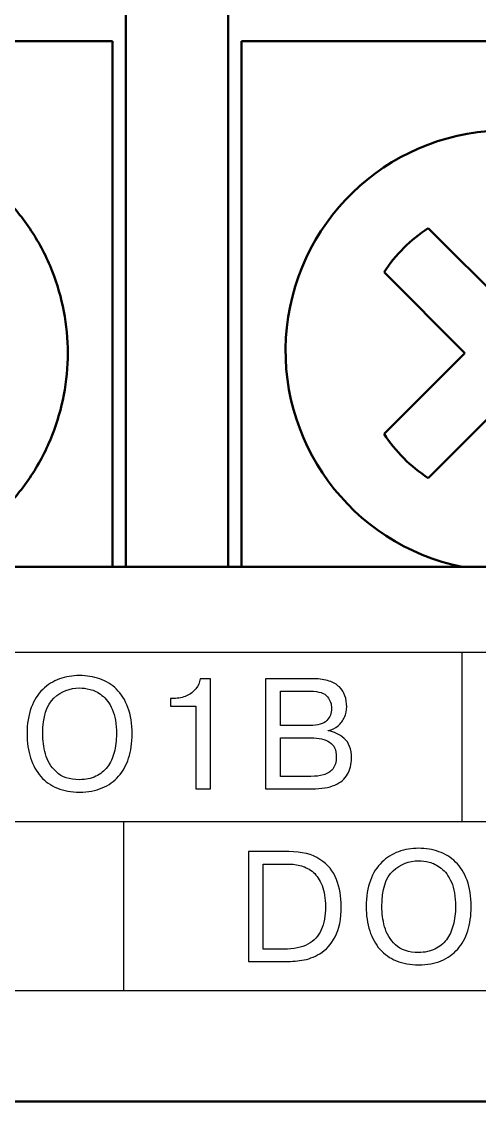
# Model space of a CAD drawing. Header units: millimetres. Extents: x 3520 to 8864, y 403 to 1747.
# Drawn here: x 7338.12 to 7343.25, y 1232.45 to 1244.57 of the extents above; entities that cross this region are included whole.
import ezdxf

# ---------------------------------------------------------------- set-up
doc = ezdxf.new("R2010")
doc.units = ezdxf.units.MM
doc.layers.add('main', color=5, linetype='Continuous', lineweight=50)
doc.layers.add('text', color=250, linetype='Continuous')

msp = doc.modelspace()

# ---------------------------------------------------------------- linework, layer by layer
at = {"layer": 'main', "color": 0, "linetype": 'Continuous'}
for p, q in [((7339.284, 1245.25, 1518.358), (7339.284, 1244.25, 1518.358)), ((7340.434, 1244.25, 1518.358), (7340.434, 1245.25, 1518.358)), ((7339.134, 1244.35, 1518.358), (7333.134, 1244.35, 1518.358)), ((7339.134, 1240.85, 1518.358), (7339.134, 1244.35, 1518.358)), ((7346.584, 1244.35, 1518.358), (7340.584, 1244.35, 1518.358)), ((7340.584, 1244.35, 1518.358), (7340.584, 1240.85, 1518.358)), ((7339.284, 1244.25, 1518.358), (7339.284, 1238.45, 1518.358)), ((7340.434, 1238.45, 1518.358), (7340.434, 1244.25, 1518.358)), ((7342.677, 1242.252, 1518.358), (7343.584, 1241.345, 1518.358)), ((7343.089, 1240.85, 1518.358), (7342.182, 1241.757, 1518.358)), ((7339.134, 1238.45, 1518.358), (7339.134, 1240.85, 1518.358)), ((7340.584, 1240.85, 1518.358), (7340.584, 1238.45, 1518.358)), ((7342.182, 1239.942, 1518.358), (7343.089, 1240.85, 1518.358)), ((7343.584, 1240.355, 1518.358), (7342.677, 1239.447, 1518.358)), ((7319.534, 1238.45, 1518.358), (7378.534, 1238.45, 1518.358)), ((7317.534, 1232.45, 1518.358), (7380.534, 1232.45, 1518.358))]:
    msp.add_line(p, q, dxfattribs=at)
for centre, radius, start, end in [((7343.552, 1240.875, 1518.358), 2.475, 89.2641, 258.5219), ((7343.584, 1240.85, 1518.358), 1.67, 122.9031, 147.0969), ((7343.584, 1240.85, 1518.358), 1.67, 212.9031, 237.0969)]:
    msp.add_arc(centre, radius, start, end, dxfattribs=at)
msp.add_open_spline([(7336.134, 1243.35, 1518.358), (7336.448, 1243.316, 1518.358), (7336.934, 1243.264, 1518.358), (7337.517, 1242.953, 1518.358), (7337.914, 1242.63, 1518.358), (7338.239, 1242.232, 1518.358), (7338.54, 1241.649, 1518.358), (7338.695, 1240.85, 1518.358), (7338.54, 1240.05, 1518.358), (7338.239, 1239.467, 1518.358), (7337.914, 1239.068, 1518.358), (7337.515, 1238.75, 1518.358), (7337.097, 1238.507, 1518.358), (7336.793, 1238.467, 1518.358), (7336.658, 1238.45, 1518.358)], degree=3, knots=[0, 0, 0, 0, 0.128485, 0.1984293, 0.2683, 0.3382439, 0.4081143, 0.5365991, 0.665084, 0.7350283, 0.8048991, 0.8748431, 0.9447136, 1, 1, 1, 1], dxfattribs=at)
at = {"layer": 'text', "color": 0}
for points, knots in [([(7321.16, 1233.692, 1518.358), (7321.16, 1233.692, 1518.358), (7376.36, 1233.692, 1518.358), (7376.36, 1233.692, 1518.358), (7376.36, 1233.692, 1518.358), (7376.36, 1233.692, 1518.358), (7376.36, 1237.492, 1518.358), (7376.36, 1237.492, 1518.358), (7376.36, 1237.492, 1518.358), (7376.36, 1237.492, 1518.358), (7321.16, 1237.492, 1518.358), (7321.16, 1237.492, 1518.358), (7321.16, 1237.492, 1518.358), (7321.16, 1237.492, 1518.358), (7321.16, 1233.692, 1518.358), (7321.16, 1233.692, 1518.358)], [0, 0, 0, 0, 0.25, 0.25, 0.25, 0.25, 0.5, 0.5, 0.5, 0.5, 0.75, 0.75, 0.75, 0.75, 1, 1, 1, 1]), ([(7338.765, 1235.921, 1518.358), (7338.672, 1235.921, 1518.358), (7338.589, 1235.936, 1518.358), (7338.516, 1235.967, 1518.358), (7338.516, 1235.967, 1518.358), (7338.443, 1235.997, 1518.358), (7338.381, 1236.04, 1518.358), (7338.331, 1236.097, 1518.358), (7338.331, 1236.097, 1518.358), (7338.281, 1236.154, 1518.358), (7338.243, 1236.223, 1518.358), (7338.216, 1236.305, 1518.358), (7338.216, 1236.305, 1518.358), (7338.19, 1236.386, 1518.358), (7338.176, 1236.477, 1518.358), (7338.176, 1236.576, 1518.358), (7338.176, 1236.576, 1518.358), (7338.176, 1236.688, 1518.358), (7338.192, 1236.787, 1518.358), (7338.223, 1236.87, 1518.358), (7338.223, 1236.87, 1518.358), (7338.255, 1236.954, 1518.358), (7338.297, 1237.022, 1518.358), (7338.352, 1237.075, 1518.358), (7338.352, 1237.075, 1518.358), (7338.407, 1237.127, 1518.358), (7338.469, 1237.167, 1518.358), (7338.54, 1237.192, 1518.358), (7338.54, 1237.192, 1518.358), (7338.611, 1237.218, 1518.358), (7338.686, 1237.23, 1518.358), (7338.765, 1237.23, 1518.358), (7338.765, 1237.23, 1518.358), (7338.845, 1237.23, 1518.358), (7338.921, 1237.218, 1518.358), (7338.992, 1237.193, 1518.358), (7338.992, 1237.193, 1518.358), (7339.063, 1237.168, 1518.358), (7339.126, 1237.129, 1518.358), (7339.18, 1237.077, 1518.358), (7339.18, 1237.077, 1518.358), (7339.234, 1237.024, 1518.358), (7339.277, 1236.956, 1518.358), (7339.308, 1236.872, 1518.358), (7339.308, 1236.872, 1518.358), (7339.339, 1236.788, 1518.358), (7339.355, 1236.689, 1518.358), (7339.355, 1236.576, 1518.358), (7339.355, 1236.576, 1518.358), (7339.355, 1236.473, 1518.358), (7339.342, 1236.382, 1518.358), (7339.316, 1236.303, 1518.358), (7339.316, 1236.303, 1518.358), (7339.291, 1236.224, 1518.358), (7339.253, 1236.156, 1518.358), (7339.203, 1236.099, 1518.358), (7339.203, 1236.099, 1518.358), (7339.153, 1236.043, 1518.358), (7339.092, 1235.999, 1518.358), (7339.018, 1235.968, 1518.358), (7339.018, 1235.968, 1518.358), (7338.945, 1235.937, 1518.358), (7338.861, 1235.921, 1518.358), (7338.765, 1235.921, 1518.358)], [0, 0, 0, 0, 0.0625, 0.0625, 0.0625, 0.0625, 0.125, 0.125, 0.125, 0.125, 0.1875, 0.1875, 0.1875, 0.1875, 0.25, 0.25, 0.25, 0.25, 0.3125, 0.3125, 0.3125, 0.3125, 0.375, 0.375, 0.375, 0.375, 0.4375, 0.4375, 0.4375, 0.4375, 0.5, 0.5, 0.5, 0.5, 0.5625, 0.5625, 0.5625, 0.5625, 0.625, 0.625, 0.625, 0.625, 0.6875, 0.6875, 0.6875, 0.6875, 0.75, 0.75, 0.75, 0.75, 0.8125, 0.8125, 0.8125, 0.8125, 0.875, 0.875, 0.875, 0.875, 0.9375, 0.9375, 0.9375, 0.9375, 1, 1, 1, 1]), ([(7339.786, 1236.886, 1518.358), (7339.786, 1236.886, 1518.358), (7339.786, 1236.973, 1518.358), (7339.786, 1236.973, 1518.358), (7339.786, 1236.973, 1518.358), (7339.786, 1236.973, 1518.358), (7339.823, 1236.973, 1518.358), (7339.823, 1236.973, 1518.358), (7339.823, 1236.973, 1518.358), (7339.877, 1236.973, 1518.358), (7339.924, 1236.983, 1518.358), (7339.966, 1237.002, 1518.358), (7339.966, 1237.002, 1518.358), (7340.009, 1237.021, 1518.358), (7340.043, 1237.047, 1518.358), (7340.07, 1237.081, 1518.358), (7340.07, 1237.081, 1518.358), (7340.097, 1237.115, 1518.358), (7340.113, 1237.152, 1518.358), (7340.118, 1237.193, 1518.358), (7340.118, 1237.193, 1518.358), (7340.118, 1237.193, 1518.358), (7340.235, 1237.193, 1518.358), (7340.235, 1237.193, 1518.358), (7340.235, 1237.193, 1518.358), (7340.235, 1237.193, 1518.358), (7340.235, 1235.958, 1518.358), (7340.235, 1235.958, 1518.358), (7340.235, 1235.958, 1518.358), (7340.235, 1235.958, 1518.358), (7340.069, 1235.958, 1518.358), (7340.069, 1235.958, 1518.358), (7340.069, 1235.958, 1518.358), (7340.069, 1235.958, 1518.358), (7340.069, 1236.886, 1518.358), (7340.069, 1236.886, 1518.358), (7340.069, 1236.886, 1518.358), (7340.069, 1236.886, 1518.358), (7339.786, 1236.886, 1518.358), (7339.786, 1236.886, 1518.358)], [0, 0, 0, 0, 0.1, 0.1, 0.1, 0.1, 0.2, 0.2, 0.2, 0.2, 0.3, 0.3, 0.3, 0.3, 0.4, 0.4, 0.4, 0.4, 0.5, 0.5, 0.5, 0.5, 0.6, 0.6, 0.6, 0.6, 0.7, 0.7, 0.7, 0.7, 0.8, 0.8, 0.8, 0.8, 0.9, 0.9, 0.9, 0.9, 1, 1, 1, 1]), ([(7340.852, 1237.193, 1518.358), (7340.852, 1237.193, 1518.358), (7341.394, 1237.193, 1518.358), (7341.394, 1237.193, 1518.358), (7341.394, 1237.193, 1518.358), (7341.429, 1237.193, 1518.358), (7341.46, 1237.191, 1518.358), (7341.487, 1237.187, 1518.358), (7341.487, 1237.187, 1518.358), (7341.515, 1237.183, 1518.358), (7341.541, 1237.177, 1518.358), (7341.566, 1237.168, 1518.358), (7341.566, 1237.168, 1518.358), (7341.613, 1237.153, 1518.358), (7341.651, 1237.131, 1518.358), (7341.68, 1237.102, 1518.358), (7341.68, 1237.102, 1518.358), (7341.709, 1237.074, 1518.358), (7341.73, 1237.041, 1518.358), (7341.743, 1237.004, 1518.358), (7341.743, 1237.004, 1518.358), (7341.756, 1236.966, 1518.358), (7341.763, 1236.925, 1518.358), (7341.763, 1236.879, 1518.358), (7341.763, 1236.879, 1518.358), (7341.763, 1236.838, 1518.358), (7341.755, 1236.799, 1518.358), (7341.738, 1236.762, 1518.358), (7341.738, 1236.762, 1518.358), (7341.722, 1236.725, 1518.358), (7341.698, 1236.693, 1518.358), (7341.666, 1236.666, 1518.358), (7341.666, 1236.666, 1518.358), (7341.634, 1236.639, 1518.358), (7341.597, 1236.622, 1518.358), (7341.556, 1236.615, 1518.358), (7341.556, 1236.615, 1518.358), (7341.556, 1236.615, 1518.358), (7341.556, 1236.61, 1518.358), (7341.556, 1236.61, 1518.358), (7341.556, 1236.61, 1518.358), (7341.62, 1236.599, 1518.358), (7341.68, 1236.571, 1518.358), (7341.734, 1236.525, 1518.358), (7341.734, 1236.525, 1518.358), (7341.789, 1236.478, 1518.358), (7341.816, 1236.405, 1518.358), (7341.816, 1236.303, 1518.358), (7341.816, 1236.303, 1518.358), (7341.816, 1236.234, 1518.358), (7341.801, 1236.173, 1518.358), (7341.772, 1236.122, 1518.358), (7341.772, 1236.122, 1518.358), (7341.743, 1236.07, 1518.358), (7341.695, 1236.03, 1518.358), (7341.63, 1236.001, 1518.358), (7341.63, 1236.001, 1518.358), (7341.564, 1235.973, 1518.358), (7341.479, 1235.958, 1518.358), (7341.375, 1235.958, 1518.358), (7341.375, 1235.958, 1518.358), (7341.375, 1235.958, 1518.358), (7340.852, 1235.958, 1518.358), (7340.852, 1235.958, 1518.358), (7340.852, 1235.958, 1518.358), (7340.852, 1235.958, 1518.358), (7340.852, 1237.193, 1518.358), (7340.852, 1237.193, 1518.358)], [0, 0, 0, 0, 0.058824, 0.058824, 0.058824, 0.058824, 0.117647, 0.117647, 0.117647, 0.117647, 0.176471, 0.176471, 0.176471, 0.176471, 0.235294, 0.235294, 0.235294, 0.235294, 0.294118, 0.294118, 0.294118, 0.294118, 0.352941, 0.352941, 0.352941, 0.352941, 0.411765, 0.411765, 0.411765, 0.411765, 0.470588, 0.470588, 0.470588, 0.470588, 0.529412, 0.529412, 0.529412, 0.529412, 0.588235, 0.588235, 0.588235, 0.588235, 0.647059, 0.647059, 0.647059, 0.647059, 0.705882, 0.705882, 0.705882, 0.705882, 0.764706, 0.764706, 0.764706, 0.764706, 0.823529, 0.823529, 0.823529, 0.823529, 0.882353, 0.882353, 0.882353, 0.882353, 0.941176, 0.941176, 0.941176, 0.941176, 1, 1, 1, 1]), ([(7338.765, 1236.061, 1518.358), (7338.834, 1236.061, 1518.358), (7338.895, 1236.074, 1518.358), (7338.948, 1236.099, 1518.358), (7338.948, 1236.099, 1518.358), (7339, 1236.124, 1518.358), (7339.043, 1236.159, 1518.358), (7339.077, 1236.204, 1518.358), (7339.077, 1236.204, 1518.358), (7339.111, 1236.249, 1518.358), (7339.137, 1236.304, 1518.358), (7339.154, 1236.368, 1518.358), (7339.154, 1236.368, 1518.358), (7339.17, 1236.431, 1518.358), (7339.179, 1236.501, 1518.358), (7339.179, 1236.576, 1518.358), (7339.179, 1236.576, 1518.358), (7339.179, 1236.688, 1518.358), (7339.163, 1236.78, 1518.358), (7339.132, 1236.851, 1518.358), (7339.132, 1236.851, 1518.358), (7339.101, 1236.921, 1518.358), (7339.062, 1236.974, 1518.358), (7339.017, 1237.008, 1518.358), (7339.017, 1237.008, 1518.358), (7338.972, 1237.043, 1518.358), (7338.927, 1237.065, 1518.358), (7338.884, 1237.075, 1518.358), (7338.884, 1237.075, 1518.358), (7338.841, 1237.086, 1518.358), (7338.802, 1237.091, 1518.358), (7338.765, 1237.091, 1518.358), (7338.765, 1237.091, 1518.358), (7338.657, 1237.091, 1518.358), (7338.561, 1237.053, 1518.358), (7338.478, 1236.978, 1518.358), (7338.478, 1236.978, 1518.358), (7338.395, 1236.902, 1518.358), (7338.353, 1236.768, 1518.358), (7338.353, 1236.576, 1518.358), (7338.353, 1236.576, 1518.358), (7338.353, 1236.503, 1518.358), (7338.363, 1236.427, 1518.358), (7338.383, 1236.35, 1518.358), (7338.383, 1236.35, 1518.358), (7338.403, 1236.273, 1518.358), (7338.444, 1236.206, 1518.358), (7338.505, 1236.148, 1518.358), (7338.505, 1236.148, 1518.358), (7338.566, 1236.09, 1518.358), (7338.653, 1236.061, 1518.358), (7338.765, 1236.061, 1518.358)], [0, 0, 0, 0, 0.076923, 0.076923, 0.076923, 0.076923, 0.153846, 0.153846, 0.153846, 0.153846, 0.230769, 0.230769, 0.230769, 0.230769, 0.307692, 0.307692, 0.307692, 0.307692, 0.384615, 0.384615, 0.384615, 0.384615, 0.461538, 0.461538, 0.461538, 0.461538, 0.538462, 0.538462, 0.538462, 0.538462, 0.615385, 0.615385, 0.615385, 0.615385, 0.692308, 0.692308, 0.692308, 0.692308, 0.769231, 0.769231, 0.769231, 0.769231, 0.846154, 0.846154, 0.846154, 0.846154, 0.923077, 0.923077, 0.923077, 0.923077, 1, 1, 1, 1]), ([(7341.018, 1237.054, 1518.358), (7341.018, 1237.054, 1518.358), (7341.018, 1236.67, 1518.358), (7341.018, 1236.67, 1518.358), (7341.018, 1236.67, 1518.358), (7341.018, 1236.67, 1518.358), (7341.352, 1236.67, 1518.358), (7341.352, 1236.67, 1518.358), (7341.352, 1236.67, 1518.358), (7341.44, 1236.67, 1518.358), (7341.502, 1236.688, 1518.358), (7341.539, 1236.725, 1518.358), (7341.539, 1236.725, 1518.358), (7341.575, 1236.761, 1518.358), (7341.593, 1236.807, 1518.358), (7341.593, 1236.862, 1518.358), (7341.593, 1236.862, 1518.358), (7341.593, 1236.909, 1518.358), (7341.578, 1236.953, 1518.358), (7341.546, 1236.993, 1518.358), (7341.546, 1236.993, 1518.358), (7341.515, 1237.034, 1518.358), (7341.452, 1237.054, 1518.358), (7341.357, 1237.054, 1518.358), (7341.357, 1237.054, 1518.358), (7341.357, 1237.054, 1518.358), (7341.018, 1237.054, 1518.358), (7341.018, 1237.054, 1518.358)], [0, 0, 0, 0, 0.142857, 0.142857, 0.142857, 0.142857, 0.285714, 0.285714, 0.285714, 0.285714, 0.428571, 0.428571, 0.428571, 0.428571, 0.571429, 0.571429, 0.571429, 0.571429, 0.714286, 0.714286, 0.714286, 0.714286, 0.857143, 0.857143, 0.857143, 0.857143, 1, 1, 1, 1]), ([(7341.018, 1236.53, 1518.358), (7341.018, 1236.53, 1518.358), (7341.018, 1236.098, 1518.358), (7341.018, 1236.098, 1518.358), (7341.018, 1236.098, 1518.358), (7341.018, 1236.098, 1518.358), (7341.362, 1236.098, 1518.358), (7341.362, 1236.098, 1518.358), (7341.362, 1236.098, 1518.358), (7341.413, 1236.098, 1518.358), (7341.46, 1236.104, 1518.358), (7341.503, 1236.115, 1518.358), (7341.503, 1236.115, 1518.358), (7341.545, 1236.127, 1518.358), (7341.58, 1236.149, 1518.358), (7341.606, 1236.181, 1518.358), (7341.606, 1236.181, 1518.358), (7341.633, 1236.214, 1518.358), (7341.646, 1236.259, 1518.358), (7341.646, 1236.317, 1518.358), (7341.646, 1236.317, 1518.358), (7341.646, 1236.395, 1518.358), (7341.621, 1236.451, 1518.358), (7341.57, 1236.482, 1518.358), (7341.57, 1236.482, 1518.358), (7341.519, 1236.514, 1518.358), (7341.45, 1236.53, 1518.358), (7341.362, 1236.53, 1518.358), (7341.362, 1236.53, 1518.358), (7341.362, 1236.53, 1518.358), (7341.018, 1236.53, 1518.358), (7341.018, 1236.53, 1518.358)], [0, 0, 0, 0, 0.125, 0.125, 0.125, 0.125, 0.25, 0.25, 0.25, 0.25, 0.375, 0.375, 0.375, 0.375, 0.5, 0.5, 0.5, 0.5, 0.625, 0.625, 0.625, 0.625, 0.75, 0.75, 0.75, 0.75, 0.875, 0.875, 0.875, 0.875, 1, 1, 1, 1]), ([(7340.66, 1235.254, 1518.358), (7340.66, 1235.254, 1518.358), (7341.113, 1235.254, 1518.358), (7341.113, 1235.254, 1518.358), (7341.113, 1235.254, 1518.358), (7341.259, 1235.254, 1518.358), (7341.375, 1235.225, 1518.358), (7341.463, 1235.167, 1518.358), (7341.463, 1235.167, 1518.358), (7341.551, 1235.109, 1518.358), (7341.613, 1235.034, 1518.358), (7341.648, 1234.941, 1518.358), (7341.648, 1234.941, 1518.358), (7341.683, 1234.849, 1518.358), (7341.701, 1234.748, 1518.358), (7341.701, 1234.64, 1518.358), (7341.701, 1234.64, 1518.358), (7341.701, 1234.498, 1518.358), (7341.678, 1234.384, 1518.358), (7341.633, 1234.297, 1518.358), (7341.633, 1234.297, 1518.358), (7341.587, 1234.211, 1518.358), (7341.531, 1234.148, 1518.358), (7341.462, 1234.108, 1518.358), (7341.462, 1234.108, 1518.358), (7341.428, 1234.089, 1518.358), (7341.395, 1234.073, 1518.358), (7341.362, 1234.06, 1518.358), (7341.362, 1234.06, 1518.358), (7341.328, 1234.048, 1518.358), (7341.294, 1234.039, 1518.358), (7341.26, 1234.034, 1518.358), (7341.26, 1234.034, 1518.358), (7341.192, 1234.024, 1518.358), (7341.123, 1234.019, 1518.358), (7341.051, 1234.019, 1518.358), (7341.051, 1234.019, 1518.358), (7341.051, 1234.019, 1518.358), (7340.66, 1234.019, 1518.358), (7340.66, 1234.019, 1518.358), (7340.66, 1234.019, 1518.358), (7340.66, 1234.019, 1518.358), (7340.66, 1235.254, 1518.358), (7340.66, 1235.254, 1518.358)], [0, 0, 0, 0, 0.090909, 0.090909, 0.090909, 0.090909, 0.181818, 0.181818, 0.181818, 0.181818, 0.272727, 0.272727, 0.272727, 0.272727, 0.363636, 0.363636, 0.363636, 0.363636, 0.454545, 0.454545, 0.454545, 0.454545, 0.545455, 0.545455, 0.545455, 0.545455, 0.636364, 0.636364, 0.636364, 0.636364, 0.727273, 0.727273, 0.727273, 0.727273, 0.818182, 0.818182, 0.818182, 0.818182, 0.909091, 0.909091, 0.909091, 0.909091, 1, 1, 1, 1]), ([(7342.57, 1233.982, 1518.358), (7342.477, 1233.982, 1518.358), (7342.393, 1233.997, 1518.358), (7342.32, 1234.027, 1518.358), (7342.32, 1234.027, 1518.358), (7342.247, 1234.057, 1518.358), (7342.186, 1234.1, 1518.358), (7342.136, 1234.157, 1518.358), (7342.136, 1234.157, 1518.358), (7342.085, 1234.214, 1518.358), (7342.047, 1234.283, 1518.358), (7342.021, 1234.365, 1518.358), (7342.021, 1234.365, 1518.358), (7341.994, 1234.446, 1518.358), (7341.981, 1234.537, 1518.358), (7341.981, 1234.636, 1518.358), (7341.981, 1234.636, 1518.358), (7341.981, 1234.749, 1518.358), (7341.997, 1234.847, 1518.358), (7342.028, 1234.93, 1518.358), (7342.028, 1234.93, 1518.358), (7342.059, 1235.014, 1518.358), (7342.102, 1235.082, 1518.358), (7342.157, 1235.135, 1518.358), (7342.157, 1235.135, 1518.358), (7342.211, 1235.188, 1518.358), (7342.274, 1235.227, 1518.358), (7342.345, 1235.252, 1518.358), (7342.345, 1235.252, 1518.358), (7342.416, 1235.278, 1518.358), (7342.491, 1235.291, 1518.358), (7342.57, 1235.291, 1518.358), (7342.57, 1235.291, 1518.358), (7342.65, 1235.291, 1518.358), (7342.725, 1235.278, 1518.358), (7342.797, 1235.253, 1518.358), (7342.797, 1235.253, 1518.358), (7342.868, 1235.228, 1518.358), (7342.931, 1235.19, 1518.358), (7342.985, 1235.137, 1518.358), (7342.985, 1235.137, 1518.358), (7343.039, 1235.084, 1518.358), (7343.082, 1235.016, 1518.358), (7343.113, 1234.932, 1518.358), (7343.113, 1234.932, 1518.358), (7343.144, 1234.848, 1518.358), (7343.159, 1234.749, 1518.358), (7343.159, 1234.636, 1518.358), (7343.159, 1234.636, 1518.358), (7343.159, 1234.533, 1518.358), (7343.147, 1234.442, 1518.358), (7343.121, 1234.363, 1518.358), (7343.121, 1234.363, 1518.358), (7343.096, 1234.284, 1518.358), (7343.058, 1234.216, 1518.358), (7343.008, 1234.159, 1518.358), (7343.008, 1234.159, 1518.358), (7342.958, 1234.103, 1518.358), (7342.896, 1234.059, 1518.358), (7342.823, 1234.028, 1518.358), (7342.823, 1234.028, 1518.358), (7342.75, 1233.997, 1518.358), (7342.665, 1233.982, 1518.358), (7342.57, 1233.982, 1518.358)], [0, 0, 0, 0, 0.0625, 0.0625, 0.0625, 0.0625, 0.125, 0.125, 0.125, 0.125, 0.1875, 0.1875, 0.1875, 0.1875, 0.25, 0.25, 0.25, 0.25, 0.3125, 0.3125, 0.3125, 0.3125, 0.375, 0.375, 0.375, 0.375, 0.4375, 0.4375, 0.4375, 0.4375, 0.5, 0.5, 0.5, 0.5, 0.5625, 0.5625, 0.5625, 0.5625, 0.625, 0.625, 0.625, 0.625, 0.6875, 0.6875, 0.6875, 0.6875, 0.75, 0.75, 0.75, 0.75, 0.8125, 0.8125, 0.8125, 0.8125, 0.875, 0.875, 0.875, 0.875, 0.9375, 0.9375, 0.9375, 0.9375, 1, 1, 1, 1]), ([(7340.826, 1235.114, 1518.358), (7340.826, 1235.114, 1518.358), (7340.826, 1234.158, 1518.358), (7340.826, 1234.158, 1518.358), (7340.826, 1234.158, 1518.358), (7340.826, 1234.158, 1518.358), (7341.056, 1234.158, 1518.358), (7341.056, 1234.158, 1518.358), (7341.056, 1234.158, 1518.358), (7341.167, 1234.158, 1518.358), (7341.257, 1234.177, 1518.358), (7341.326, 1234.214, 1518.358), (7341.326, 1234.214, 1518.358), (7341.395, 1234.251, 1518.358), (7341.446, 1234.305, 1518.358), (7341.477, 1234.376, 1518.358), (7341.477, 1234.376, 1518.358), (7341.509, 1234.447, 1518.358), (7341.524, 1234.533, 1518.358), (7341.524, 1234.636, 1518.358), (7341.524, 1234.636, 1518.358), (7341.524, 1234.731, 1518.358), (7341.512, 1234.81, 1518.358), (7341.487, 1234.873, 1518.358), (7341.487, 1234.873, 1518.358), (7341.462, 1234.936, 1518.358), (7341.429, 1234.985, 1518.358), (7341.389, 1235.02, 1518.358), (7341.389, 1235.02, 1518.358), (7341.348, 1235.055, 1518.358), (7341.303, 1235.08, 1518.358), (7341.255, 1235.093, 1518.358), (7341.255, 1235.093, 1518.358), (7341.206, 1235.107, 1518.358), (7341.155, 1235.114, 1518.358), (7341.104, 1235.114, 1518.358), (7341.104, 1235.114, 1518.358), (7341.104, 1235.114, 1518.358), (7340.826, 1235.114, 1518.358), (7340.826, 1235.114, 1518.358)], [0, 0, 0, 0, 0.1, 0.1, 0.1, 0.1, 0.2, 0.2, 0.2, 0.2, 0.3, 0.3, 0.3, 0.3, 0.4, 0.4, 0.4, 0.4, 0.5, 0.5, 0.5, 0.5, 0.6, 0.6, 0.6, 0.6, 0.7, 0.7, 0.7, 0.7, 0.8, 0.8, 0.8, 0.8, 0.9, 0.9, 0.9, 0.9, 1, 1, 1, 1]), ([(7342.57, 1234.121, 1518.358), (7342.639, 1234.121, 1518.358), (7342.7, 1234.134, 1518.358), (7342.752, 1234.159, 1518.358), (7342.752, 1234.159, 1518.358), (7342.805, 1234.184, 1518.358), (7342.848, 1234.219, 1518.358), (7342.882, 1234.265, 1518.358), (7342.882, 1234.265, 1518.358), (7342.916, 1234.31, 1518.358), (7342.941, 1234.364, 1518.358), (7342.958, 1234.428, 1518.358), (7342.958, 1234.428, 1518.358), (7342.975, 1234.491, 1518.358), (7342.984, 1234.561, 1518.358), (7342.984, 1234.636, 1518.358), (7342.984, 1234.636, 1518.358), (7342.984, 1234.749, 1518.358), (7342.968, 1234.84, 1518.358), (7342.937, 1234.911, 1518.358), (7342.937, 1234.911, 1518.358), (7342.905, 1234.981, 1518.358), (7342.867, 1235.034, 1518.358), (7342.822, 1235.068, 1518.358), (7342.822, 1235.068, 1518.358), (7342.776, 1235.103, 1518.358), (7342.732, 1235.125, 1518.358), (7342.689, 1235.135, 1518.358), (7342.689, 1235.135, 1518.358), (7342.646, 1235.146, 1518.358), (7342.606, 1235.151, 1518.358), (7342.57, 1235.151, 1518.358), (7342.57, 1235.151, 1518.358), (7342.462, 1235.151, 1518.358), (7342.366, 1235.113, 1518.358), (7342.283, 1235.038, 1518.358), (7342.283, 1235.038, 1518.358), (7342.199, 1234.962, 1518.358), (7342.158, 1234.829, 1518.358), (7342.158, 1234.636, 1518.358), (7342.158, 1234.636, 1518.358), (7342.158, 1234.563, 1518.358), (7342.168, 1234.488, 1518.358), (7342.188, 1234.411, 1518.358), (7342.188, 1234.411, 1518.358), (7342.208, 1234.333, 1518.358), (7342.249, 1234.266, 1518.358), (7342.31, 1234.208, 1518.358), (7342.31, 1234.208, 1518.358), (7342.371, 1234.15, 1518.358), (7342.458, 1234.121, 1518.358), (7342.57, 1234.121, 1518.358)], [0, 0, 0, 0, 0.076923, 0.076923, 0.076923, 0.076923, 0.153846, 0.153846, 0.153846, 0.153846, 0.230769, 0.230769, 0.230769, 0.230769, 0.307692, 0.307692, 0.307692, 0.307692, 0.384615, 0.384615, 0.384615, 0.384615, 0.461538, 0.461538, 0.461538, 0.461538, 0.538462, 0.538462, 0.538462, 0.538462, 0.615385, 0.615385, 0.615385, 0.615385, 0.692308, 0.692308, 0.692308, 0.692308, 0.769231, 0.769231, 0.769231, 0.769231, 0.846154, 0.846154, 0.846154, 0.846154, 0.923077, 0.923077, 0.923077, 0.923077, 1, 1, 1, 1])]:
    msp.add_open_spline(points, degree=3, knots=knots, dxfattribs=at)
for points in [[(7343.06, 1235.592, 1518.358), (7343.06, 1235.592, 1518.358), (7343.06, 1237.492, 1518.358), (7343.06, 1237.492, 1518.358)], [(7321.16, 1235.592, 1518.358), (7321.16, 1235.592, 1518.358), (7376.36, 1235.592, 1518.358), (7376.36, 1235.592, 1518.358)], [(7339.26, 1235.592, 1518.358), (7339.26, 1235.592, 1518.358), (7339.26, 1233.692, 1518.358), (7339.26, 1233.692, 1518.358)]]:
    msp.add_open_spline(points, degree=3, dxfattribs=at)

doc.saveas('drawing.dxf')
